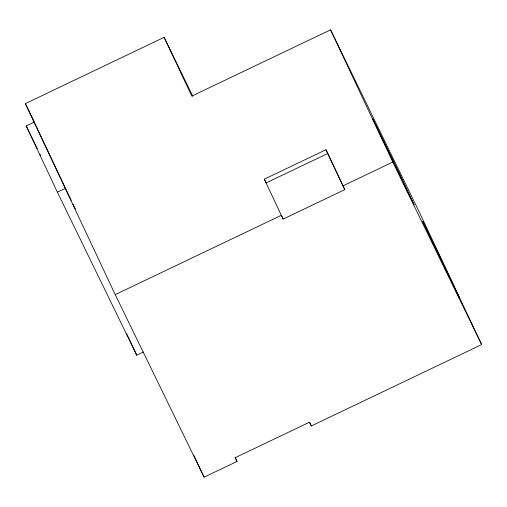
<?xml version="1.0" encoding="UTF-8"?>
<svg xmlns="http://www.w3.org/2000/svg" width="507" height="507" viewBox="0 0 507 507"><rect width="100%" height="100%" fill="white"/><g stroke="black" fill="none" stroke-linecap="round" stroke-linejoin="round"><path stroke-width="0.76" d="M235.052 457.175L237.054 461.433L204.099 477.176L115.235 294.637L25.35 103.618L164.122 37.334L192.825 96.286M143.399 352.004L136.738 355.185L57.38 192.178L26.206 125.92L34.197 122.105L71.265 200.461M237.054 461.433L235.229 457.675L309.466 422.217L311.298 425.975L481.65 344.608L419.422 212.363L330.558 29.824L191.779 96.108L164.122 37.334M57.38 192.178L65.378 188.357M283.128 219.081L264.293 179.18L325.969 149.723L344.804 189.618L283.128 219.081L281.296 215.323L115.235 294.637M327.801 153.482L266.118 182.938L264.293 179.18M325.969 149.723L342.973 185.866L392.786 162.075L481.65 344.608M342.973 185.866L344.804 189.618M25.35 103.618L34.343 122.086M73.002 204.017L75.423 208.998M26.206 125.92L37.29 148.703M40.066 154.394L40.756 155.82M330.558 29.824L392.786 162.075M309.625 422.426L311.298 425.975M193.661 454.994L204.099 477.176M126.68 333.815L136.738 355.185M399.117 173.039L372.791 118.949L414.099 204.872L399.117 173.039M444.95 267.183L422.642 221.363L459.12 297.298L444.95 267.183"/></g></svg>
